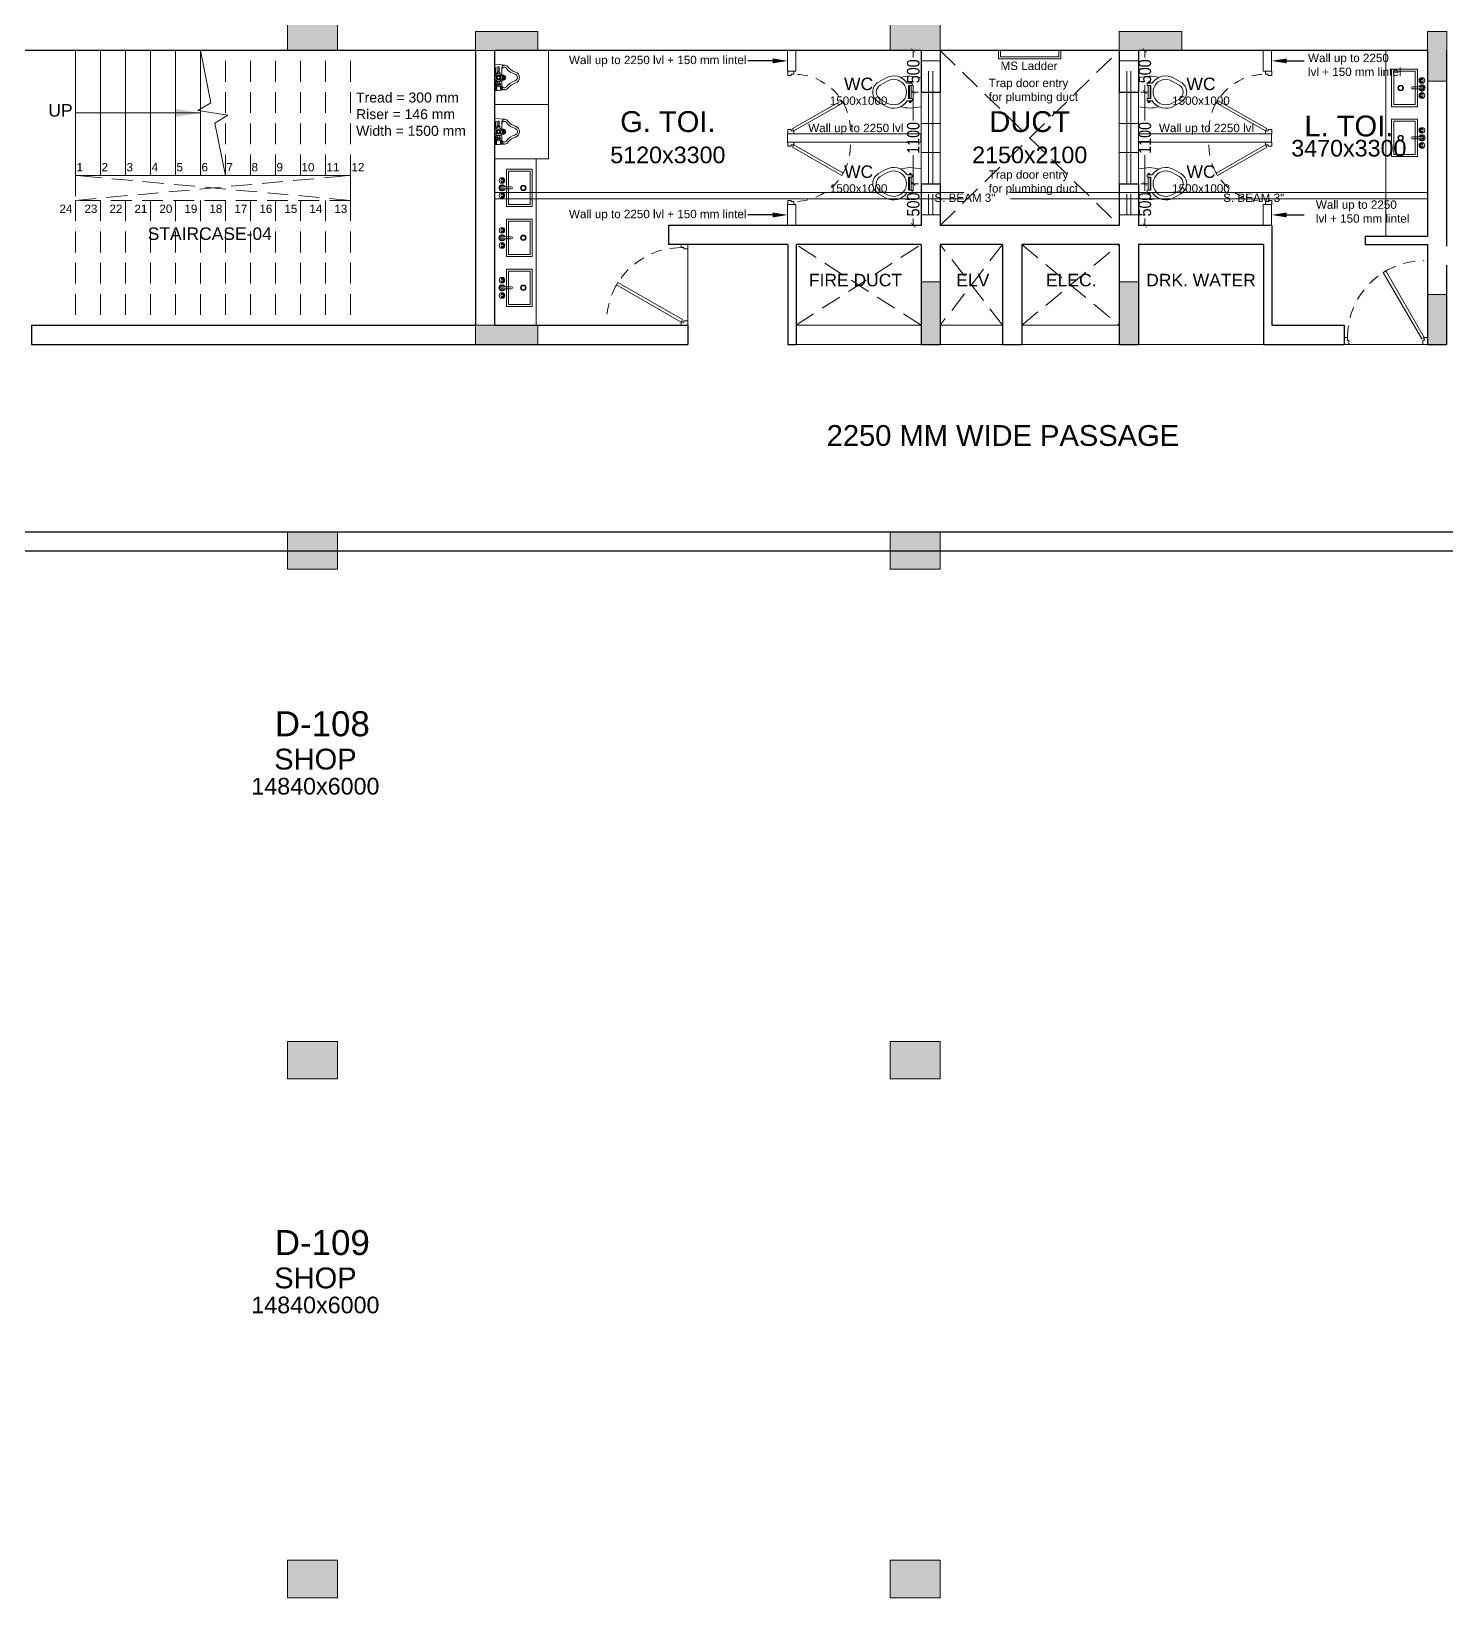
# Model space of a CAD drawing. Header units: metres. Extents: x 9819 to 10514, y 4405 to 4599.
# Drawn here: x 9923.55 to 9940.54, y 4445.43 to 4464.24 of the extents above; entities that cross this region are included whole.
import ezdxf
from ezdxf import colors
from ezdxf.entities.mleader import LeaderData, LeaderLine
from ezdxf.enums import TextEntityAlignment as Align
from ezdxf.math import Vec2, Vec3

# ---------------------------------------------------------------- set-up
doc = ezdxf.new("R2010")
doc.units = ezdxf.units.M
doc.header["$MEASUREMENT"] = 0
doc.header["$PDMODE"] = 35
doc.header["$PDSIZE"] = 0.3
doc.linetypes.add('DASHED2', pattern=[0.375, 0.25, -0.125])
doc.linetypes.add('HIDDEN', pattern=[0.375, 0.25, -0.125])
doc.layers.add('A_COL. NO', color=4, linetype='Continuous')
for name, color, linetype, lineweight in [('A_DIM (INT)', 8, 'Continuous', 5), ('A_DOOR-WIN', 23, 'Continuous', 9), ('A_DOTTED', 8, 'HIDDEN', 0), ('A_EXCAVATION', 15, 'Continuous', 20), ('A_FURN', 43, 'Continuous', 9), ('A_GLAZE', 140, 'Continuous', 5), ('A_MS', 15, 'Continuous', 9), ('A_PLUMBING FIXTURES', 8, 'Continuous', 15), ('A_SHOP NO.', 113, 'Continuous', 5), ('A_SILL 0.09', 9, 'Continuous', 9), ('A_STAIRS', 21, 'Continuous', 9), ('A_TEXT', 7, 'Continuous', 5), ('A_WALL', 7, 'Continuous', 30), ('COLUMN-FINAL', 210, 'Continuous', 20), ('Doorline', 251, 'DASHED2', 13)]:
    doc.layers.add(name, color=color, linetype=linetype, lineweight=lineweight)
doc.layers.get('A_COL. NO').off()
doc.styles.add('A', font='ARIALN.TTF')
doc.styles.get("Standard").update_dxf_attribs({"font": 'arial.ttf'})
doc.dimstyles.new('DIM IN MM', dxfattribs={"dimtxt": 0.18, "dimasz": 0.075, "dimexe": 0.05, "dimexo": 0.05, "dimgap": 0.05, "dimtad": 0, "dimdec": 0, "dimlfac": 1000, "dimzin": 3, "dimdsep": 46, "dimtxsty": 'A', "dimblk1": 'ARCHTICK', "dimblk2": 'ARCHTICK', "dimsah": 1, "dimcen": 0, "dimclrd": 256, "dimclre": 256, "dimclrt": 256, "dimadec": 0, "dimazin": 0, "dimtfac": 1, "dimtdec": 0, "dimtofl": 0, "dimtmove": 1, "dimatfit": 3, "dimfxl": 1, "dimtolj": 1, "dimtzin": 0, "dimlwd": -1, "dimlwe": -1, "dimarcsym": 0})
doc.dimstyles.new('DIM IN MM SMALL', dxfattribs={"dimtxt": 0.15, "dimasz": 0.05, "dimexe": 0.03, "dimexo": 0.03, "dimgap": 0.03, "dimtad": 0, "dimdec": 0, "dimlfac": 1000, "dimzin": 3, "dimdsep": 46, "dimtxsty": 'A', "dimblk": 'ARCHTICK', "dimcen": 0, "dimclrd": 256, "dimclre": 256, "dimclrt": 256, "dimadec": 0, "dimazin": 0, "dimtfac": 1, "dimtdec": 0, "dimtofl": 0, "dimtmove": 1, "dimatfit": 3, "dimfxl": 1, "dimtolj": 1, "dimtzin": 0, "dimlwd": -1, "dimlwe": -1, "dimarcsym": 0})

# ---------------------------------------------------------------- blocks, each defined once
blk = doc.blocks.new('Typical shops Gr.')
at = {"layer": 'A_TEXT'}
for s, height, p in [('SHOP', 0.25, (7.92, -2.855)), ('14840x6000', 0.2, (7.92, -3.155))]:
    blk.add_text(s, height=height, dxfattribs=at).set_placement(p, align=Align.CENTER)
blk = doc.blocks.new('_ARCHTICK')
at = {"color": 0, "linetype": 'ByBlock', "const_width": 0.15}
blk.add_lwpolyline([(-0.5, -0.5), (0.5, 0.5)], dxfattribs=at)
blk = doc.blocks.new('D 750')
at = {"layer": 'A_DOOR-WIN'}
for points in [[(-0.372, 0.665), (-0.035, 0.075), (-0.063, 0.059), (-0.4, 0.649)], [(-0.75, 0.075), (-0.75, 0), (-0.7, 0), (-0.7, 0.043), (-0.715, 0.043), (-0.715, 0.075)], [(0, 0.075), (0, 0), (-0.05, 0), (-0.05, 0.043), (-0.035, 0.043), (-0.035, 0.075)]]:
    blk.add_lwpolyline(points, close=True, dxfattribs=at)
at = {"layer": 'Doorline', "ltscale": 0.5}
blk.add_arc((-0.035, 0.075), 0.68, 90, 180, dxfattribs=at)
blk = doc.blocks.new('D-900')
at = {"layer": 'A_DOOR-WIN'}
for points in [[(0.45, 0.794), (0.035, 0.075), (0.063, 0.059), (0.478, 0.778)], [(0, 0.075), (0, 0), (0.05, 0), (0.05, 0.043), (0.035, 0.043), (0.035, 0.075)], [(0.9, 0.075), (0.9, 0), (0.85, 0), (0.85, 0.043), (0.865, 0.043), (0.865, 0.075)]]:
    blk.add_lwpolyline(points, close=True, dxfattribs=at)
at = {"layer": 'Doorline', "ltscale": 0.5}
blk.add_arc((0.035, 0.075), 0.83, 0, 90, dxfattribs=at)
blk = doc.blocks.new('6P-BAMBI-flat-18')
at = {"ltscale": 0.5}
for p, q in [((0, 0.143), (0, 0.159)), ((0, 0.159), (0.123, 0.149)), ((0, 0.143), (0, 0.117)), ((0, -0.159), (0, 0.117)), ((0.006, 0.147), (0.023, 0.147)), ((0.006, 0.147), (0.006, 0.113)), ((0.006, 0.113), (0.023, 0.113)), ((0.008, 0.13), (0.021, 0.13)), ((0.014, 0.113), (0.014, 0.059)), ((0.023, 0.15), (0.023, 0.11)), ((0.023, 0.15), (0.025, 0.15)), ((0.023, 0.11), (0.028, 0.11)), ((0.025, 0.15), (0.025, 0.11)), ((0.071, 0.088), (0.026, 0.088)), ((0.026, 0.074), (0.026, 0.088)), ((0.071, 0.074), (0.026, 0.074)), ((0.026, 0.05), (0.026, 0.041)), ((0.026, 0.05), (0.07, 0.05)), ((0.028, 0.12), (0.028, 0.103)), ((0.028, 0.088), (0.028, 0.103)), ((0.028, 0.103), (0.069, 0.103)), ((0.033, 0.05), (0.033, 0.074)), ((0.048, 0.076), (0.048, 0.086)), ((0.064, 0.05), (0.064, 0.074)), ((0.068, 0.088), (0.068, 0.103)), ((0.069, 0.12), (0.069, 0.103)), ((0.069, 0.11), (0.08, 0.11)), ((0.07, 0.05), (0.07, 0.041)), ((0.071, 0.15), (0.08, 0.15)), ((0.071, 0.15), (0.071, 0.11)), ((0.071, 0.074), (0.071, 0.088)), ((0.08, 0.15), (0.08, 0.11)), ((0.086, 0.148), (0.08, 0.149)), ((0.08, 0.147), (0.09, 0.147)), ((0.08, 0.113), (0.09, 0.113)), ((0.082, 0.13), (0.088, 0.13)), ((0.09, 0.147), (0.09, 0.113)), ((0.09, 0.021), (0.09, 0.116)), ((0, -0.159), (0.123, -0.149)), ((0.014, -0.115), (0.014, -0.059)), ((0.027, -0.042), (0.027, -0.045)), ((0.037, -0.045), (0.027, -0.045)), ((0.033, -0.045), (0.033, -0.063)), ((0.033, -0.063), (0.035, -0.065)), ((0.063, -0.063), (0.033, -0.063)), ((0.061, -0.065), (0.035, -0.065)), ((0.039, -0.126), (0.041, -0.069)), ((0.039, -0.126), (0.041, -0.128)), ((0.039, -0.126), (0.057, -0.126)), ((0.041, -0.069), (0.055, -0.069)), ((0.041, -0.128), (0.055, -0.128)), ((0.057, -0.126), (0.055, -0.069)), ((0.057, -0.126), (0.055, -0.128)), ((0.059, -0.045), (0.069, -0.045)), ((0.063, -0.063), (0.061, -0.065)), ((0.063, -0.045), (0.063, -0.063)), ((0.069, -0.042), (0.069, -0.045)), ((0.09, -0.116), (0.09, -0.021))]:
    blk.add_line(p, q, dxfattribs=at)
blk.add_lwpolyline([(0.032, -0.009), (0.048, -0.018), (0.064, -0.009), (0.064, 0.009), (0.048, 0.018), (0.032, 0.009)], close=True)
for centre, radius in [((0.048, 0), 0.0469), ((0.048, 0), 0.03), ((0.048, 0), 0.029), ((0.048, 0), 0.019), ((0.048, 0), 0.016), ((0.105, 0.018), 0.004), ((0.105, 0), 0.004), ((0.118, 0.013), 0.004), ((0.123, 0), 0.004), ((0.105, -0.018), 0.004), ((0.118, -0.013), 0.004)]:
    blk.add_circle(centre, radius, dxfattribs=at)
for centre, radius, start, end in [((0.028, 0.138), 0.0223, 157.5879, 202.4121), ((0.028, 0.121), 0.0223, 157.5879, 202.4121), ((0.028, 0.059), 0.014, 180, 261.7868), ((0.001, 0.138), 0.0223, 337.5879, 22.4121), ((0.001, 0.121), 0.0223, 337.5879, 22.4121), ((0.048, 0.103), 0.0519, 63.7158, 116.2842), ((0.037, 0.059), 0.0295, 67.5879, 112.4121), ((0.037, 0.103), 0.0295, 247.5879, 292.4121), ((0.043, 0.02), 0.0304, 97.8129, 124.2621), ((0.059, 0.059), 0.0295, 67.5879, 112.4121), ((0.059, 0.103), 0.0295, 247.5879, 292.4121), ((0.053, 0.02), 0.0304, 55.7379, 82.1871), ((0.102, 0.138), 0.0223, 157.5879, 202.4121), ((0.102, 0.121), 0.0223, 157.5879, 202.4121), ((0.159, 0.11), 0.0773, 171.3259, 171.3813), ((0.068, 0.138), 0.0223, 337.5879, 22.4121), ((0.068, 0.121), 0.0223, 337.5879, 22.4121), ((0.124, 0.115), 0.0341, 91.4853, 177.6343), ((0.1, 0.119), 0.0185, 116.9779, 124.4727), ((0.119, 0.095), 0.0293, 29.0945, 168.479), ((0.105, 0), 0.03, 240, 120), ((0.105, 0), 0.025, 233.1301, 126.8699), ((0.092, 0.013), 0.004, 295.9057, 96.1735), ((0.118, 0.095), 0.0538, 31.6584, 84.8116), ((0.295, 0.223), 0.189, 217.0065, 254.7999), ((0.297, 0.227), 0.168, 217.9141, 254.9362), ((0.232, 0), 0.043, 0, 71.887), ((0.232, 0), 0.068, 0, 71.887), ((0.028, -0.059), 0.014, 94.096, 180), ((0.022, -0.115), 0.008, 180, 270), ((0.038, -0.018), 0.0275, 247.5879, 267.8858), ((0.046, -0.064), 0.00754, 193.7683, 230.2425), ((0.05, -0.064), 0.00754, 309.7575, 346.2317), ((0.059, -0.018), 0.0275, 272.1142, 292.4121), ((0.119, -0.095), 0.0293, 191.521, 330.9055), ((0.124, -0.115), 0.0341, 182.3657, 268.5147), ((0.092, -0.013), 0.004, 263.8265, 64.0943), ((0.118, -0.095), 0.0538, 275.1884, 328.3416), ((0.295, -0.223), 0.189, 105.2001, 142.9935), ((0.297, -0.227), 0.168, 105.0638, 142.0859), ((0.232, 0), 0.043, 288.113, 0), ((0.232, 0), 0.068, 288.113, 0)]:
    blk.add_arc(centre, radius, start, end, dxfattribs=at)
blk = doc.blocks.new('S7-flat-32')
at = {"ltscale": 0.5}
for p, q in [((5388.851, -19005.32), (5388.851, -19004.87)), ((5388.851, -19004.87), (5389.16, -19004.87)), ((5388.851, -19005.32), (5388.851, -19004.87)), ((5388.851, -19004.87), (5389.16, -19004.87)), ((5389.16, -19004.87), (5389.16, -19005.32)), ((5389.16, -19004.87), (5389.16, -19005.32)), ((5388.876, -19005.295), (5388.876, -19004.895)), ((5388.876, -19004.895), (5389.135, -19004.895)), ((5388.876, -19005.295), (5388.876, -19004.895)), ((5388.876, -19004.895), (5389.135, -19004.895)), ((5389.135, -19004.895), (5389.135, -19005.295)), ((5389.135, -19004.895), (5389.135, -19005.295)), ((5389.203, -19005.001), (5389.196, -19005.001)), ((5389.203, -19005.001), (5389.196, -19005.001)), ((5389.203, -19005.008), (5389.196, -19005.008)), ((5389.203, -19005.008), (5389.196, -19005.008)), ((5389.212, -19004.993), (5389.212, -19004.986)), ((5389.212, -19004.993), (5389.212, -19004.986)), ((5389.212, -19005.017), (5389.212, -19005.023)), ((5389.212, -19005.017), (5389.212, -19005.023)), ((5389.218, -19004.992), (5389.218, -19004.986)), ((5389.218, -19004.992), (5389.218, -19004.986)), ((5389.218, -19005.016), (5389.218, -19005.023)), ((5389.218, -19005.016), (5389.218, -19005.023)), ((5389.194, -19005.083), (5389.103, -19005.083)), ((5389.194, -19005.083), (5389.103, -19005.083)), ((5389.103, -19005.108), (5389.194, -19005.108)), ((5389.103, -19005.108), (5389.194, -19005.108)), ((5389.203, -19005.183), (5389.196, -19005.183)), ((5389.203, -19005.183), (5389.196, -19005.183)), ((5389.203, -19005.189), (5389.196, -19005.189)), ((5389.203, -19005.189), (5389.196, -19005.189)), ((5389.212, -19005.174), (5389.212, -19005.167)), ((5389.212, -19005.174), (5389.212, -19005.167)), ((5389.212, -19005.198), (5389.212, -19005.205)), ((5389.212, -19005.198), (5389.212, -19005.205)), ((5389.218, -19005.174), (5389.218, -19005.167)), ((5389.218, -19005.174), (5389.218, -19005.167)), ((5389.218, -19005.198), (5389.218, -19005.205)), ((5389.218, -19005.198), (5389.218, -19005.205)), ((5389.16, -19005.32), (5388.851, -19005.32)), ((5389.16, -19005.32), (5388.851, -19005.32)), ((5389.135, -19005.295), (5388.876, -19005.295)), ((5389.135, -19005.295), (5388.876, -19005.295))]:
    blk.add_line(p, q, dxfattribs=at)
for centre, radius in [((5389.215, -19005.005), 0.0344), ((5389.215, -19005.005), 0.0344), ((5389.19, -19005.005), 0.00699), ((5389.19, -19005.005), 0.00699), ((5389.215, -19005.005), 0.0125), ((5389.215, -19005.005), 0.0125), ((5389.215, -19004.98), 0.00699), ((5389.215, -19004.98), 0.00699), ((5389.215, -19005.03), 0.00699), ((5389.215, -19005.03), 0.00699), ((5388.959, -19005.095), 0.0326), ((5388.959, -19005.095), 0.0326), ((5388.959, -19005.095), 0.025), ((5388.959, -19005.095), 0.025), ((5389.215, -19005.186), 0.0344), ((5389.215, -19005.186), 0.0344), ((5389.19, -19005.186), 0.00699), ((5389.19, -19005.186), 0.00699), ((5389.215, -19005.095), 0.0125), ((5389.215, -19005.095), 0.0125), ((5389.215, -19005.186), 0.0125), ((5389.215, -19005.186), 0.0125), ((5389.215, -19005.161), 0.00699), ((5389.215, -19005.161), 0.00699), ((5389.215, -19005.211), 0.00699), ((5389.215, -19005.211), 0.00699)]:
    blk.add_circle(centre, radius, dxfattribs=at)
for centre, radius, start, end in [((5389.215, -19005.095), 0.0375, 199.6514, 160.3603), ((5389.215, -19005.095), 0.0375, 199.6514, 160.3603), ((5389.215, -19005.005), 0.025, 106.2342, 163.9047), ((5389.215, -19005.005), 0.025, 106.2342, 163.9047), ((5389.215, -19005.005), 0.025, 196.12, 254.0884), ((5389.215, -19005.005), 0.025, 196.12, 254.0884), ((5389.103, -19005.095), 0.0125, 90, 270), ((5389.103, -19005.095), 0.0125, 90, 270), ((5389.215, -19005.186), 0.025, 106.4413, 164.0789), ((5389.215, -19005.186), 0.025, 106.4413, 164.0789), ((5389.215, -19005.186), 0.025, 195.2407, 254.2093), ((5389.215, -19005.186), 0.025, 195.2407, 254.2093), ((5389.215, -19005.095), 0.025, 210.3431, 149.7554), ((5389.215, -19005.095), 0.025, 210.3431, 149.7554)]:
    blk.add_arc(centre, radius, start, end, dxfattribs=at)
blk = doc.blocks.new('S6-flat-17')
for points in [[(-5389.254, -19005.94), (-5389.254, -19006.294), (-5389.12, -19006.308, 0.073039), (-5389.008, -19006.292, -0.137864), (-5389.088, -19006.223), (-5389.114, -19006.223), (-5389.114, -19006.228), (-5389.111, -19006.228, -1), (-5389.139, -19006.228), (-5389.136, -19006.228), (-5389.136, -19006.223), (-5389.147, -19006.223), (-5389.147, -19006.195), (-5389.136, -19006.195), (-5389.136, -19006.038), (-5389.147, -19006.038), (-5389.147, -19006.01), (-5389.136, -19006.01), (-5389.136, -19006.004), (-5389.139, -19006.004, -1), (-5389.111, -19006.004), (-5389.114, -19006.004), (-5389.114, -19006.01), (-5389.088, -19006.01, -0.137864), (-5389.008, -19005.941, 0.073039), (-5389.12, -19005.924)], [(-5389.088, -19006.01), (-5389.147, -19006.01), (-5389.147, -19006.038), (-5389.103, -19006.038), (-5389.103, -19006.195), (-5389.147, -19006.195), (-5389.147, -19006.223), (-5389.088, -19006.223, 0.397822), (-5388.828, -19006.285), (-5388.744, -19006.237, 0.57735), (-5388.744, -19005.996), (-5388.828, -19005.948, 0.397822)], [(-5389.139, -19006.004), (-5389.136, -19006.004), (-5389.111, -19006.004, 1)], [(-5388.849, -19006.249), (-5388.765, -19006.201, 0.57735), (-5388.765, -19006.032), (-5388.849, -19005.984, 1.732051)], [(-5389.139, -19006.228, 1), (-5389.111, -19006.228), (-5389.114, -19006.228)]]:
    blk.add_lwpolyline(points, format="xyb", close=True)
blk.add_lwpolyline([(-5389.136, -19006.038), (-5389.136, -19006.195), (-5389.114, -19006.195), (-5389.114, -19006.038)], close=True)
blk = doc.blocks.new('*D4000')
at = {"layer": 'A_DIM (INT)', "transparency": 16777216}
for p, q in [((9934.205, 4464.013), (9934.112, 4464.013)), ((9934.142, 4464.013), (9934.142, 4463.928)), ((9934.205, 4463.513), (9934.112, 4463.513)), ((9934.142, 4463.513), (9934.142, 4463.597))]:
    blk.add_line(p, q, dxfattribs=at)
at = {"layer": 'Defpoints', "color": 0, "transparency": 16777216}
for p in [(9934.235, 4464.013), (9934.142, 4463.513), (9934.235, 4463.513)]:
    blk.add_point(p, dxfattribs=at)
at = {"layer": 'A_DIM (INT)', "transparency": 16777216, "xscale": 0.05, "yscale": 0.05, "zscale": 0.05}
for p, rotation in [((9934.142, 4464.013), 90), ((9934.142, 4463.513), 270)]:
    blk.add_blockref('_ARCHTICK', p, dxfattribs=dict(at, rotation=rotation))
at = {"layer": 'A_DIM (INT)', "transparency": 16777216, "insert": (9934.142, 4463.763), "char_height": 0.15, "attachment_point": 5, "rotation": 90, "style": 'A'}
blk.add_mtext('\\A1;500', dxfattribs=at)
blk = doc.blocks.new('*D4001')
at = {"layer": 'A_DIM (INT)', "transparency": 16777216}
for p, q in [((9934.205, 4462.413), (9934.112, 4462.413)), ((9934.142, 4462.413), (9934.142, 4462.328)), ((9934.142, 4461.913), (9934.142, 4461.997)), ((9934.205, 4461.913), (9934.112, 4461.913))]:
    blk.add_line(p, q, dxfattribs=at)
at = {"layer": 'Defpoints', "color": 0, "transparency": 16777216}
for p in [(9934.142, 4462.413), (9934.235, 4462.413), (9934.235, 4461.913)]:
    blk.add_point(p, dxfattribs=at)
at = {"layer": 'A_DIM (INT)', "transparency": 16777216, "xscale": 0.05, "yscale": 0.05, "zscale": 0.05}
for p, rotation in [((9934.142, 4462.413), 90), ((9934.142, 4461.913), 270)]:
    blk.add_blockref('_ARCHTICK', p, dxfattribs=dict(at, rotation=rotation))
at = {"layer": 'A_DIM (INT)', "transparency": 16777216, "insert": (9934.142, 4462.163), "char_height": 0.15, "attachment_point": 5, "rotation": 90, "style": 'A'}
blk.add_mtext('\\A1;500', dxfattribs=at)
blk = doc.blocks.new('*D4002')
at = {"layer": 'A_DIM (INT)', "transparency": 16777216}
for p, q in [((9936.875, 4462.413), (9936.952, 4462.413)), ((9936.922, 4462.413), (9936.922, 4462.328)), ((9936.922, 4461.913), (9936.922, 4461.997)), ((9936.875, 4461.913), (9936.952, 4461.913))]:
    blk.add_line(p, q, dxfattribs=at)
at = {"layer": 'Defpoints', "color": 0, "transparency": 16777216}
for p in [(9936.845, 4462.413), (9936.922, 4462.413), (9936.845, 4461.913)]:
    blk.add_point(p, dxfattribs=at)
at = {"layer": 'A_DIM (INT)', "transparency": 16777216, "xscale": 0.05, "yscale": 0.05, "zscale": 0.05}
for p, rotation in [((9936.922, 4462.413), 90), ((9936.922, 4461.913), 270)]:
    blk.add_blockref('_ARCHTICK', p, dxfattribs=dict(at, rotation=rotation))
at = {"layer": 'A_DIM (INT)', "transparency": 16777216, "insert": (9936.922, 4462.163), "char_height": 0.15, "attachment_point": 5, "rotation": 90, "style": 'A'}
blk.add_mtext('\\A1;500', dxfattribs=at)
blk = doc.blocks.new('*D4003')
at = {"layer": 'A_DIM (INT)', "transparency": 16777216}
for p, q in [((9936.875, 4464.013), (9936.952, 4464.013)), ((9936.922, 4464.013), (9936.922, 4463.928)), ((9936.875, 4463.513), (9936.952, 4463.513)), ((9936.922, 4463.513), (9936.922, 4463.597))]:
    blk.add_line(p, q, dxfattribs=at)
at = {"layer": 'Defpoints', "color": 0, "transparency": 16777216}
for p in [(9936.845, 4464.013), (9936.845, 4463.513), (9936.922, 4463.513)]:
    blk.add_point(p, dxfattribs=at)
at = {"layer": 'A_DIM (INT)', "transparency": 16777216, "xscale": 0.05, "yscale": 0.05, "zscale": 0.05}
for p, rotation in [((9936.922, 4464.013), 90), ((9936.922, 4463.513), 270)]:
    blk.add_blockref('_ARCHTICK', p, dxfattribs=dict(at, rotation=rotation))
at = {"layer": 'A_DIM (INT)', "transparency": 16777216, "insert": (9936.922, 4463.763), "char_height": 0.15, "attachment_point": 5, "rotation": 90, "style": 'A'}
blk.add_mtext('\\A1;500', dxfattribs=at)
blk = doc.blocks.new('*D4004')
at = {"layer": 'A_DIM (INT)', "transparency": 16777216}
for p, q in [((9936.875, 4463.513), (9936.952, 4463.513)), ((9936.922, 4463.513), (9936.922, 4463.17)), ((9936.922, 4462.413), (9936.922, 4462.755)), ((9936.875, 4462.413), (9936.952, 4462.413))]:
    blk.add_line(p, q, dxfattribs=at)
at = {"layer": 'Defpoints', "color": 0, "transparency": 16777216}
for p in [(9936.845, 4463.513), (9936.845, 4462.413), (9936.922, 4462.413)]:
    blk.add_point(p, dxfattribs=at)
at = {"layer": 'A_DIM (INT)', "transparency": 16777216, "xscale": 0.05, "yscale": 0.05, "zscale": 0.05}
for p, rotation in [((9936.922, 4463.513), 90), ((9936.922, 4462.413), 270)]:
    blk.add_blockref('_ARCHTICK', p, dxfattribs=dict(at, rotation=rotation))
at = {"layer": 'A_DIM (INT)', "transparency": 16777216, "insert": (9936.922, 4462.963), "char_height": 0.15, "attachment_point": 5, "rotation": 90, "style": 'A'}
blk.add_mtext('\\A1;1100', dxfattribs=at)
blk = doc.blocks.new('*D4005')
at = {"layer": 'A_DIM (INT)', "transparency": 16777216}
for p, q in [((9934.205, 4463.513), (9934.112, 4463.513)), ((9934.142, 4463.513), (9934.142, 4463.17)), ((9934.142, 4462.413), (9934.142, 4462.755)), ((9934.205, 4462.413), (9934.112, 4462.413))]:
    blk.add_line(p, q, dxfattribs=at)
at = {"layer": 'Defpoints', "color": 0, "transparency": 16777216}
for p in [(9934.142, 4463.513), (9934.235, 4463.513), (9934.235, 4462.413)]:
    blk.add_point(p, dxfattribs=at)
at = {"layer": 'A_DIM (INT)', "transparency": 16777216, "xscale": 0.05, "yscale": 0.05, "zscale": 0.05}
for p, rotation in [((9934.142, 4463.513), 90), ((9934.142, 4462.413), 270)]:
    blk.add_blockref('_ARCHTICK', p, dxfattribs=dict(at, rotation=rotation))
at = {"layer": 'A_DIM (INT)', "transparency": 16777216, "insert": (9934.142, 4462.963), "char_height": 0.15, "attachment_point": 5, "rotation": 90, "style": 'A'}
blk.add_mtext('\\A1;1100', dxfattribs=at)
blk = doc.blocks.new('Wing D Columns')
at = {"layer": 'COLUMN-FINAL'}
for color, points in [(1, [(7.235, -30.47), (7.235, -30.92), (7.835, -30.92), (7.835, -30.47)]), (1, [(14.47, -30.47), (14.47, -30.92), (15.07, -30.92), (15.07, -30.47)]), (1, [(7.235, -36.7), (7.235, -37.15), (7.835, -37.15), (7.835, -36.7)]), (3, [(14.47, -36.7), (14.47, -37.15), (15.07, -37.15), (15.07, -36.7)]), (3, [(7.235, -42.82), (7.235, -43.27), (7.835, -43.27), (7.835, -42.82)]), (3, [(14.47, -42.82), (14.47, -43.27), (15.07, -43.27), (15.07, -42.82)]), (3, [(7.235, -49.05), (7.235, -49.5), (7.835, -49.5), (7.835, -49.05)]), (3, [(14.47, -49.05), (14.47, -49.5), (15.07, -49.5), (15.07, -49.05)])]:
    blk.add_hatch(color=color, dxfattribs=at).paths.add_polyline_path(points)
h = blk.add_hatch(color=30, dxfattribs=at)
h.dxf.hatch_style = 1
h.paths.add_polyline_path([(9.49, -30.69), (9.49, -30.92), (10.24, -30.92), (10.24, -30.69)])
h = blk.add_hatch(color=86, dxfattribs=at)
h.dxf.hatch_style = 1
h.paths.add_polyline_path([(17.97, -30.92), (17.97, -30.69), (17.22, -30.69), (17.22, -30.92)])
h = blk.add_hatch(color=190, dxfattribs=at)
h.dxf.hatch_style = 1
h.paths.add_polyline_path([(20.92, -31.29), (21.15, -31.29), (21.15, -30.69), (20.92, -30.69)])
h = blk.add_hatch(color=11, dxfattribs=at)
h.dxf.hatch_style = 1
h.paths.add_polyline_path([(14.84, -34.45), (15.07, -34.45), (15.07, -33.7), (14.84, -33.7)])
h = blk.add_hatch(color=86, dxfattribs=at)
h.dxf.hatch_style = 1
h.paths.add_polyline_path([(17.22, -34.45), (17.45, -34.45), (17.45, -33.7), (17.22, -33.7)])
h = blk.add_hatch(color=190, dxfattribs=at)
h.dxf.hatch_style = 1
h.paths.add_polyline_path([(20.92, -34.45), (21.15, -34.45), (21.15, -33.85), (20.92, -33.85)])
h = blk.add_hatch(color=30, dxfattribs=at)
h.dxf.hatch_style = 1
h.paths.add_polyline_path([(9.49, -34.22), (9.49, -34.45), (10.24, -34.45), (10.24, -34.22)])
at = {"layer": 'COLUMN-FINAL', "color": 1}
for points in [[(7.235, -30.47), (7.235, -30.92), (7.835, -30.92), (7.835, -30.47)], [(14.47, -30.47), (14.47, -30.92), (15.07, -30.92), (15.07, -30.47)], [(7.235, -36.7), (7.235, -37.15), (7.835, -37.15), (7.835, -36.7)]]:
    blk.add_lwpolyline(points, close=True, dxfattribs=at)
at = {"layer": 'COLUMN-FINAL', "color": 30}
for points in [[(9.49, -30.69), (9.49, -30.92), (10.24, -30.92), (10.24, -30.69)], [(9.49, -34.22), (9.49, -34.45), (10.24, -34.45), (10.24, -34.22)]]:
    blk.add_lwpolyline(points, close=True, dxfattribs=at)
at = {"layer": 'COLUMN-FINAL', "color": 86}
for points in [[(17.97, -30.92), (17.97, -30.69), (17.22, -30.69), (17.22, -30.92)], [(17.22, -34.45), (17.45, -34.45), (17.45, -33.7), (17.22, -33.7)]]:
    blk.add_lwpolyline(points, close=True, dxfattribs=at)
at = {"layer": 'COLUMN-FINAL', "color": 190}
for points in [[(20.92, -31.29), (21.15, -31.29), (21.15, -30.69), (20.92, -30.69)], [(20.92, -34.45), (21.15, -34.45), (21.15, -33.85), (20.92, -33.85)]]:
    blk.add_lwpolyline(points, close=True, dxfattribs=at)
at = {"layer": 'COLUMN-FINAL', "color": 11}
blk.add_lwpolyline([(14.84, -34.45), (15.07, -34.45), (15.07, -33.7), (14.84, -33.7)], close=True, dxfattribs=at)
at = {"layer": 'COLUMN-FINAL', "color": 3}
for points in [[(14.47, -36.7), (14.47, -37.15), (15.07, -37.15), (15.07, -36.7)], [(7.235, -42.82), (7.235, -43.27), (7.835, -43.27), (7.835, -42.82)], [(14.47, -42.82), (14.47, -43.27), (15.07, -43.27), (15.07, -42.82)], [(7.235, -49.05), (7.235, -49.5), (7.835, -49.5), (7.835, -49.05)], [(14.47, -49.05), (14.47, -49.5), (15.07, -49.5), (15.07, -49.05)]]:
    blk.add_lwpolyline(points, close=True, dxfattribs=at)
blk = doc.blocks.new('WING-D REVISED COLU.')
at = {"layer": 'A_EXCAVATION'}
blk.add_blockref('Wing D Columns', (5532.543, -8729.918), dxfattribs=at)

msp = doc.modelspace()

# ---------------------------------------------------------------- linework, layer by layer
at = {"layer": 'A_DOTTED'}
for p, q in [((9934.4645, 4464.0128), (9936.6145, 4461.9128)), ((9934.4645, 4461.9128), (9936.6145, 4464.0128)), ((9924.0845, 4462.5128), (9924.0845, 4462.2128)), ((9924.0845, 4462.2128), (9927.3845, 4462.5128)), ((9927.3845, 4462.2128), (9924.0845, 4462.5128)), ((9932.7345, 4460.7128), (9934.2345, 4461.6828)), ((9934.2345, 4460.7128), (9932.7345, 4461.6828)), ((9935.2145, 4461.6828), (9934.4645, 4460.7128)), ((9935.2145, 4460.7128), (9934.4645, 4461.6828)), ((9935.4445, 4461.6828), (9936.6145, 4460.7128)), ((9935.4445, 4460.7128), (9936.6145, 4461.6828))]:
    msp.add_line(p, q, dxfattribs=at)
at = {"layer": 'A_FURN', "linetype": 'DASHED2'}
for p, q in [((9934.3245, 4463.1378), (9934.3245, 4463.8878)), ((9934.3745, 4463.1378), (9934.3745, 4463.8878)), ((9936.7045, 4463.1378), (9936.7045, 4463.8878)), ((9936.7545, 4463.1378), (9936.7545, 4463.8878)), ((9934.3245, 4462.0378), (9934.3245, 4462.7878)), ((9934.3745, 4462.0378), (9934.3745, 4462.7878)), ((9936.7045, 4462.0378), (9936.7045, 4462.7878)), ((9936.7545, 4462.0378), (9936.7545, 4462.7878))]:
    msp.add_line(p, q, dxfattribs=at)
at = {"layer": 'A_GLAZE'}
for p, q in [((9934.3245, 4462.4128), (9934.3245, 4463.5128)), ((9934.3745, 4462.4128), (9934.3745, 4463.5128)), ((9936.7045, 4462.4128), (9936.7045, 4463.5128)), ((9936.7545, 4462.4128), (9936.7545, 4463.5128))]:
    msp.add_line(p, q, dxfattribs=at)
at = {"layer": 'A_MS'}
msp.add_lwpolyline([(9935.1895, 4464.0128), (9935.1895, 4463.9378), (9935.8895, 4463.9378), (9935.8895, 4464.0128), (9935.9145, 4464.0128), (9935.9145, 4463.9128), (9935.1645, 4463.9128), (9935.1645, 4464.0128)], close=True, dxfattribs=at)
at = {"layer": 'A_PLUMBING FIXTURES', "ltscale": 0.5}
msp.add_line((9939.8145, 4464.0128), (9939.8145, 4461.7828), dxfattribs=at)
at = {"layer": 'A_PLUMBING FIXTURES'}
msp.add_line((9929.6145, 4462.7128), (9929.6145, 4460.7128), dxfattribs=at)
for points in [[(9929.1145, 4464.0128), (9929.7645, 4464.0128), (9929.7645, 4463.3628), (9929.1145, 4463.3628)], [(9929.1145, 4463.3628), (9929.7645, 4463.3628), (9929.7645, 4462.7128), (9929.1145, 4462.7128)]]:
    msp.add_lwpolyline(points, close=True, dxfattribs=at)
at = {"layer": 'A_SILL 0.09'}
for p, q in [((9934.2345, 4463.5128), (9934.2345, 4462.4128)), ((9934.4645, 4462.4128), (9934.4645, 4463.5128)), ((9936.6145, 4462.4128), (9936.6145, 4463.5128)), ((9936.8445, 4463.5128), (9936.8445, 4462.4128)), ((9931.4345, 4460.7128), (9931.4345, 4461.6828)), ((9932.7345, 4460.7128), (9934.2345, 4460.7128)), ((9934.4645, 4460.7128), (9935.2145, 4460.7128)), ((9935.4445, 4460.7128), (9936.6145, 4460.7128)), ((9932.7345, 4460.4828), (9934.2345, 4460.4828)), ((9934.4645, 4460.4828), (9935.2145, 4460.4828)), ((9935.4445, 4460.4828), (9936.6145, 4460.4828)), ((9936.8445, 4460.4828), (9938.3445, 4460.4828)), ((9939.3145, 4460.4828), (9940.3145, 4460.4828))]:
    msp.add_line(p, q, dxfattribs=at)
at = {"layer": 'A_SILL 0.09', "linetype": 'DASHED2'}
for points in [[(9934.2345, 4463.8878), (9934.2345, 4463.1378), (9934.4645, 4463.1378), (9934.4645, 4463.8878)], [(9936.8445, 4463.1378), (9936.8445, 4463.8878), (9936.6145, 4463.8878), (9936.6145, 4463.1378)], [(9934.2345, 4462.7878), (9934.2345, 4462.0378), (9934.4645, 4462.0378), (9934.4645, 4462.7878)], [(9936.8445, 4462.0378), (9936.8445, 4462.7878), (9936.6145, 4462.7878), (9936.6145, 4462.0378)]]:
    msp.add_lwpolyline(points, close=True, dxfattribs=at)
at = {"layer": 'A_STAIRS'}
for p, q in [((9924.0845, 4462.5128), (9924.0845, 4464.0128)), ((9924.3845, 4462.5128), (9924.3845, 4464.0128)), ((9924.6845, 4462.5128), (9924.6845, 4464.0128)), ((9924.9845, 4462.5128), (9924.9845, 4464.0128)), ((9925.2845, 4462.5128), (9925.2845, 4464.0128)), ((9925.5845, 4462.5128), (9925.5845, 4464.0128)), ((9927.3845, 4462.5128), (9924.0845, 4462.5128)), ((9927.3845, 4462.2128), (9927.3845, 4462.5128))]:
    msp.add_line(p, q, dxfattribs=at)
at = {"layer": 'A_STAIRS', "linetype": 'HIDDEN'}
for p, q in [((9925.8845, 4462.5128), (9925.8845, 4464.0128)), ((9926.1845, 4462.5128), (9926.1845, 4464.0128)), ((9926.4845, 4462.5128), (9926.4845, 4464.0128)), ((9926.7845, 4462.5128), (9926.7845, 4464.0128)), ((9927.0845, 4462.5128), (9927.0845, 4464.0128)), ((9927.3845, 4462.5128), (9927.3845, 4464.0128)), ((9927.3845, 4462.2128), (9924.0845, 4462.2128)), ((9924.0845, 4462.2128), (9924.0845, 4460.7128)), ((9924.3845, 4462.2128), (9924.3845, 4460.7128)), ((9924.6845, 4462.2128), (9924.6845, 4460.7128)), ((9924.9845, 4462.2128), (9924.9845, 4460.7128)), ((9925.2845, 4462.2128), (9925.2845, 4460.7128)), ((9925.5845, 4462.2128), (9925.5845, 4460.7128)), ((9925.8845, 4462.2128), (9925.8845, 4460.7128)), ((9926.1845, 4462.2128), (9926.1845, 4460.7128)), ((9926.4845, 4462.2128), (9926.4845, 4460.7128)), ((9926.7845, 4462.2128), (9926.7845, 4460.7128)), ((9927.0845, 4462.2128), (9927.0845, 4460.7128)), ((9927.3845, 4462.2128), (9927.3845, 4460.7128))]:
    msp.add_line(p, q, dxfattribs=at)
at = {"layer": 'A_STAIRS', "linetype": 'Continuous'}
msp.add_lwpolyline([(9925.8845, 4462.5128), (9925.7591, 4463.1402), (9925.9152, 4463.2352), (9925.5539, 4463.2904), (9925.71, 4463.3854), (9925.5845, 4464.0128)], dxfattribs=at)
at = {"layer": 'A_WALL'}
for p, q in [((9928.8845, 4464.0128), (9922.3545, 4464.0128)), ((9928.8845, 4464.0128), (9928.8845, 4460.7128)), ((9934.2345, 4464.0128), (9929.1145, 4464.0128)), ((9929.1145, 4464.0128), (9929.1145, 4460.7128)), ((9934.2345, 4464.0128), (9934.2345, 4463.5128)), ((9936.6145, 4464.0128), (9934.4645, 4464.0128)), ((9934.4645, 4464.0128), (9934.4645, 4463.5128)), ((9936.6145, 4464.0128), (9936.6145, 4463.5128)), ((9940.3145, 4464.0128), (9936.8445, 4464.0128)), ((9936.8445, 4464.0128), (9936.8445, 4463.5128)), ((9940.3145, 4464.0128), (9940.3145, 4461.7828)), ((9940.5445, 4464.0128), (9940.5445, 4461.6628)), ((9934.2345, 4463.5128), (9934.4645, 4463.5128)), ((9936.6145, 4463.5128), (9936.8445, 4463.5128)), ((9934.2345, 4462.4128), (9934.2345, 4461.9128)), ((9934.2345, 4462.4128), (9934.4645, 4462.4128)), ((9934.4645, 4462.4128), (9934.4645, 4461.9128)), ((9936.6145, 4462.4128), (9936.6145, 4461.9128)), ((9936.6145, 4462.4128), (9936.8445, 4462.4128)), ((9936.8445, 4462.4128), (9936.8445, 4461.9128)), ((9934.2345, 4461.9128), (9931.2045, 4461.9128)), ((9931.2045, 4461.9128), (9931.2045, 4461.6828)), ((9936.6145, 4461.9128), (9934.4645, 4461.9128)), ((9938.4445, 4461.9128), (9936.8445, 4461.9128)), ((9938.4445, 4461.9128), (9938.4445, 4460.7128)), ((9939.5645, 4461.7828), (9939.5645, 4461.6828)), ((9939.5645, 4461.7828), (9940.3145, 4461.7828)), ((9932.6345, 4461.6828), (9931.2045, 4461.6828)), ((9932.6345, 4461.6828), (9932.6345, 4460.4828)), ((9934.2345, 4461.6828), (9932.7345, 4461.6828)), ((9932.7345, 4461.6828), (9932.7345, 4460.4828)), ((9934.2345, 4461.6828), (9934.2345, 4460.4828)), ((9935.2145, 4461.6828), (9934.4645, 4461.6828)), ((9934.4645, 4461.6828), (9934.4645, 4460.4828)), ((9935.2145, 4461.6828), (9935.2145, 4460.4828)), ((9936.6145, 4461.6828), (9935.4445, 4461.6828)), ((9935.4445, 4461.6828), (9935.4445, 4460.4828)), ((9936.6145, 4461.6828), (9936.6145, 4460.4828)), ((9938.3445, 4461.6828), (9936.8445, 4461.6828)), ((9936.8445, 4461.6828), (9936.8445, 4460.4828)), ((9938.3445, 4461.6828), (9938.3445, 4460.4828)), ((9939.5645, 4461.6828), (9940.3145, 4461.6828)), ((9940.3145, 4461.6828), (9940.3145, 4460.4828)), ((9940.5445, 4461.4328), (9940.5445, 4460.4828)), ((9923.5545, 4460.7128), (9928.8845, 4460.7128)), ((9923.5545, 4460.7128), (9923.5545, 4460.4828)), ((9929.1145, 4460.7128), (9931.4345, 4460.7128)), ((9931.4345, 4460.7128), (9931.4345, 4460.4828)), ((9938.4445, 4460.7128), (9939.3145, 4460.7128)), ((9939.3145, 4460.7128), (9939.3145, 4460.4828)), ((9923.5545, 4460.4828), (9931.4345, 4460.4828)), ((9932.6345, 4460.4828), (9932.7345, 4460.4828)), ((9934.2345, 4460.4828), (9934.4645, 4460.4828)), ((9935.2145, 4460.4828), (9935.4445, 4460.4828)), ((9936.6145, 4460.4828), (9936.8445, 4460.4828)), ((9938.3445, 4460.4828), (9939.3145, 4460.4828)), ((9940.3145, 4460.4828), (9940.5445, 4460.4828)), ((9919.0445, 4458.2328), (9949.6545, 4458.2328)), ((9919.0445, 4458.0028), (9949.6545, 4458.0028))]:
    msp.add_line(p, q, dxfattribs=at)
at = {"layer": 'A_WALL', "color": 6, "lineweight": 0}
for p, q in [((9934.7489, 4462.3064), (9929.1145, 4462.3064)), ((9940.3145, 4462.3064), (9935.3101, 4462.3064)), ((9934.7489, 4462.2314), (9929.1145, 4462.2314)), ((9940.3145, 4462.2314), (9935.3101, 4462.2314))]:
    msp.add_line(p, q, dxfattribs=at)
at = {"layer": 'A_WALL', "lineweight": 20}
for points in [[(9932.6336, 4463.7628), (9932.6336, 4464.0128), (9932.7336, 4464.0128), (9932.7336, 4463.7628)], [(9938.4436, 4463.7628), (9938.4436, 4464.0128), (9938.3436, 4464.0128), (9938.3436, 4463.7628)], [(9934.2336, 4463.0128), (9934.2336, 4462.9128), (9932.6336, 4462.9128), (9932.6336, 4463.0128)], [(9936.8436, 4463.0128), (9936.8436, 4462.9128), (9938.4436, 4462.9128), (9938.4436, 4463.0128)], [(9932.6336, 4462.1628), (9932.6336, 4461.9128), (9932.7336, 4461.9128), (9932.7336, 4462.1628)], [(9938.4436, 4462.1628), (9938.4436, 4461.9128), (9938.3436, 4461.9128), (9938.3436, 4462.1628)]]:
    msp.add_lwpolyline(points, close=True, dxfattribs=at)

# ---------------------------------------------------------------- block references
at = {"layer": 'A_COL. NO'}
msp.add_blockref('WING-D REVISED COLU.', (4386.8518, 13224.8507), dxfattribs=at)
at = {"layer": 'A_DOOR-WIN'}
for p, rotation in [((9932.6345, 4463.0128), 270), ((9938.4445, 4462.9128), 90.00000000000001)]:
    msp.add_blockref('D 750', p, dxfattribs=dict(at, rotation=rotation))
at = {"layer": 'A_DOOR-WIN', "xscale": -1}
for p, rotation in [((9938.4445, 4463.0128), 90), ((9932.6345, 4462.9128), 270)]:
    msp.add_blockref('D 750', p, dxfattribs=dict(at, rotation=rotation))
at = {"layer": 'A_DOOR-WIN'}
for p, xscale, yscale, zscale, rotation in [((9931.4345, 4460.7128), 1.077777777727252, 1.077777777727252, 1.077777777727252, 90), ((9940.3145, 4460.4828), -1.111111111037728, 1.111111111037728, 1.111111111037728, 359.9999999994346)]:
    msp.add_blockref('D-900', p, dxfattribs=dict(at, xscale=xscale, yscale=yscale, zscale=zscale, rotation=rotation))
at = {"layer": 'A_PLUMBING FIXTURES', "ltscale": 0.5, "xscale": -1}
for name, p, rotation in [('6P-BAMBI-flat-18', (9929.1145, 4463.6878), 180.0006327044504), ('S6-flat-17', (4544.771, 23469.5703), 0.0006327044501919231), ('S7-flat-32', (4551.4528, -14541.6513), 180.0012654086738), ('6P-BAMBI-flat-18', (9929.1145, 4463.0378), 180.0006327044504), ('S7-flat-32', (4551.4528, -14542.2513), 180.0012654086738), ('S7-flat-32', (15317.9995, 23467.577), 0.001265408673765123), ('S6-flat-17', (4544.771, 23468.4703), 0.0006327044501919231), ('S7-flat-32', (15317.9995, 23466.977), 0.001265408673765123), ('S7-flat-32', (15317.9995, 23466.377), 0.001265408673765123)]:
    msp.add_blockref(name, p, dxfattribs=dict(at, rotation=rotation))
at = {"layer": 'A_PLUMBING FIXTURES', "ltscale": 0.5, "rotation": 359.9993672955499}
for p in [(15326.3081, 23469.5703), (15326.3081, 23468.4703)]:
    msp.add_blockref('S6-flat-17', p, dxfattribs=at)
at = {"layer": 'A_WALL'}
for p in [(9919.0445, 4458.2328), (9919.0445, 4452.0028)]:
    msp.add_blockref('Typical shops Gr.', p, dxfattribs=at)

# ---------------------------------------------------------------- texts
at = {"layer": 'A_FURN', "char_height": 0.1, "attachment_point": 1}
for insert in [(9935.0474, 4463.6727), (9935.0474, 4462.5727)]:
    msp.add_mtext_dynamic_manual_height_columns('Trap door entry for plumbing duct', width=1.11234, gutter_width=2.2347, heights=[0], dxfattribs=dict(at, insert=insert))
at = {"layer": 'A_MS', "insert": (9935.1893, 4463.8785), "char_height": 0.1, "attachment_point": 1}
msp.add_mtext_dynamic_manual_height_columns('MS Ladder', width=0.731806, gutter_width=2.2347, heights=[0], dxfattribs=at)
at = {"layer": 'A_SHOP NO.'}
for s, p in [('D-108', (9927.0477, 4455.7776)), ('D-109', (9927.0477, 4449.5476))]:
    msp.add_text(s, height=0.3, dxfattribs=at).set_placement(p, align=Align.CENTER)
at = {"layer": 'A_STAIRS'}
for s, p in [('1', (9924.0974, 4462.5616)), ('2', (9924.3974, 4462.5616)), ('3', (9924.6974, 4462.5616)), ('4', (9924.9974, 4462.5616)), ('5', (9925.2974, 4462.5616)), ('6', (9925.5974, 4462.5616)), ('7', (9925.8974, 4462.5616)), ('8', (9926.1974, 4462.5616)), ('9', (9926.4974, 4462.5616)), ('10', (9926.7974, 4462.5616)), ('11', (9927.0974, 4462.5616)), ('12', (9927.3974, 4462.5616))]:
    msp.add_text(s, height=0.1, dxfattribs=at).set_placement(p)
for s, p in [('24', (9924.0475, 4462.0617)), ('23', (9924.3475, 4462.0617)), ('22', (9924.6475, 4462.0617)), ('21', (9924.9475, 4462.0617)), ('20', (9925.2475, 4462.0617)), ('19', (9925.5475, 4462.0617)), ('18', (9925.8475, 4462.0617)), ('17', (9926.1475, 4462.0617)), ('16', (9926.4475, 4462.0617)), ('15', (9926.7475, 4462.0617)), ('14', (9927.0475, 4462.0617)), ('13', (9927.3475, 4462.0617))]:
    msp.add_text(s, height=0.1, dxfattribs=at).set_placement(p, align=Align.RIGHT)
at = {"layer": 'A_TEXT'}
for s, height, p in [('Wall up to 2250 lvl + 150 mm lintel', 0.1, (9931.0739, 4463.849)), ('WC', 0.15, (9933.4854, 4463.5365)), ('WC', 0.15, (9937.5954, 4463.5365)), ('1500x1000', 0.1, (9933.4854, 4463.3602)), ('1500x1000', 0.1, (9937.5954, 4463.3602)), ('UP', 0.15, (9923.9043, 4463.2188)), ('G. TOI.', 0.25, (9931.1956, 4463.0336)), ('DUCT', 0.25, (9935.5395, 4463.0336)), ('Wall up to 2250 lvl', 0.1, (9933.4516, 4463.032)), ('Wall up to 2250 lvl', 0.1, (9937.6616, 4463.032)), ('L. TOI.', 0.25, (9939.3706, 4462.9812)), ('5120x3300', 0.2, (9931.1956, 4462.6586)), ('2150x2100', 0.2, (9935.5395, 4462.6586)), ('3470x3300', 0.2, (9939.3706, 4462.7396)), ('WC', 0.15, (9933.4854, 4462.4827)), ('WC', 0.15, (9937.5954, 4462.4827)), ('1500x1000', 0.1, (9933.4854, 4462.3064)), ('1500x1000', 0.1, (9937.5954, 4462.3064)), ('S. BEAM 3" ', 0.1, (9934.7808, 4462.1947)), ('S. BEAM 3" ', 0.1, (9938.2479, 4462.1947)), ('Wall up to 2250 lvl + 150 mm lintel', 0.1, (9931.0739, 4461.999)), ('STAIRCASE-04', 0.15, (9925.6969, 4461.7378)), ('FIRE DUCT', 0.15, (9933.4475, 4461.1807)), ('ELV', 0.15, (9934.8567, 4461.1807)), ('ELEC.', 0.15, (9936.0382, 4461.1807)), ('DRK. WATER', 0.15, (9937.5954, 4461.1807)), ('2250 MM WIDE PASSAGE', 0.25, (9935.2175, 4459.2641)), ('2250 MM WIDE PASSAGE', 0.25, (9935.2175, 4459.2641))]:
    msp.add_text(s, height=height, dxfattribs=at).set_placement(p, align=Align.CENTER)
at = {"layer": 'A_TEXT', "char_height": 0.1, "attachment_point": 1}
for insert in [(9938.88, 4463.9733), (9938.975, 4462.2116)]:
    msp.add_mtext_dynamic_manual_height_columns('Wall up to 2250 lvl + 150 mm lintel', width=1.136247, gutter_width=1, heights=[0.399], dxfattribs=dict(at, insert=insert))
at = {"layer": 'A_TEXT', "insert": (9928.2839, 4463.5081), "char_height": 0.12, "width": 1.661733, "attachment_point": 2}
msp.add_mtext('\\pxql;Tread = 300 mm\\PRiser = 146 mm\\PWidth = 1500 mm', dxfattribs=at)

# ---------------------------------------------------------------- dimensions: what is measured, and where the dimension line sits
at = {"layer": 'A_DIM (INT)'}
for base, p1, p2, picture, middle in [((9934.1416, 4463.5128), (9934.2345, 4464.0128), (9934.2345, 4463.5128), '*D4000', (9934.1416, 4463.7628)), ((9936.9217, 4463.5128), (9936.8445, 4464.0128), (9936.8445, 4463.5128), '*D4003', (9936.9217, 4463.7628)), ((9934.1416, 4463.5128), (9934.2345, 4462.4128), (9934.2345, 4463.5128), '*D4005', (9934.1416, 4462.9628)), ((9936.9217, 4462.4128), (9936.8445, 4463.5128), (9936.8445, 4462.4128), '*D4004', (9936.9217, 4462.9628)), ((9934.1416, 4462.4128), (9934.2345, 4461.9128), (9934.2345, 4462.4128), '*D4001', (9934.1416, 4462.1628)), ((9936.9217, 4462.4128), (9936.8445, 4461.9128), (9936.8445, 4462.4128), '*D4002', (9936.9217, 4462.1628))]:
    dim = msp.add_linear_dim(base=base, p1=p1, p2=p2, angle=90, dimstyle='DIM IN MM SMALL', override={"dimpost": '\\X'}, dxfattribs=at)
    dim.commit()
    dim.dimension.update_dxf_attribs({"geometry": picture, "text_midpoint": middle})

# ---------------------------------------------------------------- leaders
at = {"layer": 'A_STAIRS'}
msp.add_leader([(9925.5845, 4463.2628), (9924.0845, 4463.2628)], dimstyle='DIM IN MM', override={"dimasz": 0.3, "dimgap": 0.05, "dimtad": 0}, dxfattribs=at)
at = {"layer": 'A_WALL'}
ml = msp.add_multileader_mtext('Standard', dxfattribs=at)
ml.set_content('', color=256)
ml.set_leader_properties()
ml.build(insert=Vec2(0, 0))
ml.multileader.update_dxf_attribs({"text_right_attachment_type": 6, "text_top_attachment_type": 0, "text_bottom_attachment_type": 0, "dogleg_length": 0.01, "arrow_head_size": 0.18})
ctx = ml.context
ctx.base_point, ctx.char_height, ctx.arrow_head_size, ctx.landing_gap_size, ctx.plane_origin = Vec3(9932.0661, 4463.9778), 0.18, 0.18, 0.09, Vec3(9932.6345, 4463.8878)
ctx.right_attachment, ctx.top_attachment, ctx.bottom_attachment, ctx.text_align_type, ctx.attachment_type = 6, 0, 0, 2, 2
notes = []
notes.append((ctx, [(0, (1, 1, 0), (9932.2561, 4463.8878), (-1, 0), 0.01, [(0, [(9932.6345, 4463.8878)], 256, [])])]))
ctx.mtext.insert, ctx.mtext.alignment, ctx.mtext.flow_direction = Vec3(9932.1561, 4464.0678), 3, 5
ml = msp.add_multileader_mtext('Standard', dxfattribs=at)
ml.set_content('', color=256)
ml.set_leader_properties()
ml.build(insert=Vec2(0, 0))
ml.multileader.update_dxf_attribs({"text_right_attachment_type": 6, "text_top_attachment_type": 0, "text_bottom_attachment_type": 0, "dogleg_length": 0.01, "arrow_head_size": 0.18})
ctx = ml.context
ctx.base_point, ctx.char_height, ctx.arrow_head_size, ctx.landing_gap_size, ctx.plane_origin = Vec3(9938.833, 4463.8878), 0.18, 0.18, 0.09, Vec3(9938.4445, 4463.8878)
ctx.right_attachment, ctx.top_attachment, ctx.bottom_attachment, ctx.attachment_type = 6, 0, 0, 2
notes.append((ctx, [(0, (1, 1, 0), (9938.823, 4463.8878), (1, 0), 0.01, [(0, [(9938.4445, 4463.8878)], 256, [])])]))
ctx.mtext.insert, ctx.mtext.flow_direction = Vec3(9938.923, 4463.9778), 5
ml = msp.add_multileader_mtext('Standard', dxfattribs=at)
ml.set_content('', color=256)
ml.set_leader_properties()
ml.build(insert=Vec2(0, 0))
ml.multileader.update_dxf_attribs({"text_right_attachment_type": 6, "text_top_attachment_type": 0, "text_bottom_attachment_type": 0, "dogleg_length": 0.01, "arrow_head_size": 0.18})
ctx = ml.context
ctx.base_point, ctx.char_height, ctx.arrow_head_size, ctx.landing_gap_size, ctx.plane_origin = Vec3(9932.0661, 4462.1278), 0.18, 0.18, 0.09, Vec3(9932.6345, 4462.0378)
ctx.right_attachment, ctx.top_attachment, ctx.bottom_attachment, ctx.text_align_type, ctx.attachment_type = 6, 0, 0, 2, 2
notes.append((ctx, [(0, (1, 1, 0), (9932.2561, 4462.0378), (-1, 0), 0.01, [(0, [(9932.6345, 4462.0378)], 256, [])])]))
ctx.mtext.insert, ctx.mtext.alignment, ctx.mtext.flow_direction = Vec3(9932.1561, 4462.2178), 3, 5
ml = msp.add_multileader_mtext('Standard', dxfattribs=at)
ml.set_content('', color=256)
ml.set_leader_properties()
ml.build(insert=Vec2(0, 0))
ml.multileader.update_dxf_attribs({"text_right_attachment_type": 6, "text_top_attachment_type": 0, "text_bottom_attachment_type": 0, "dogleg_length": 0.01, "arrow_head_size": 0.18})
ctx = ml.context
ctx.base_point, ctx.char_height, ctx.arrow_head_size, ctx.landing_gap_size, ctx.plane_origin = Vec3(9938.833, 4462.0378), 0.18, 0.18, 0.09, Vec3(9938.4445, 4462.0378)
ctx.right_attachment, ctx.top_attachment, ctx.bottom_attachment, ctx.attachment_type = 6, 0, 0, 2
notes.append((ctx, [(0, (1, 1, 0), (9938.823, 4462.0378), (1, 0), 0.01, [(0, [(9938.4445, 4462.0378)], 256, [])])]))
ctx.mtext.insert, ctx.mtext.flow_direction = Vec3(9938.923, 4462.1278), 5
for ctx, leaders in notes:
    for number, flags, end, landing, length, lines in leaders:
        leader = LeaderData()
        leader.index, (leader.has_last_leader_line, leader.has_dogleg_vector, leader.attachment_direction) = number, flags
        leader.last_leader_point, leader.dogleg_vector, leader.dogleg_length = Vec3(end), Vec3(landing), length
        for number, points, colour, breaks in lines:
            line = LeaderLine()
            line.index, line.vertices, line.color, line.breaks = number, Vec3.list(points), colors.encode_raw_color(colour), breaks
            leader.lines.append(line)
        ctx.leaders.append(leader)

doc.saveas('drawing.dxf')
